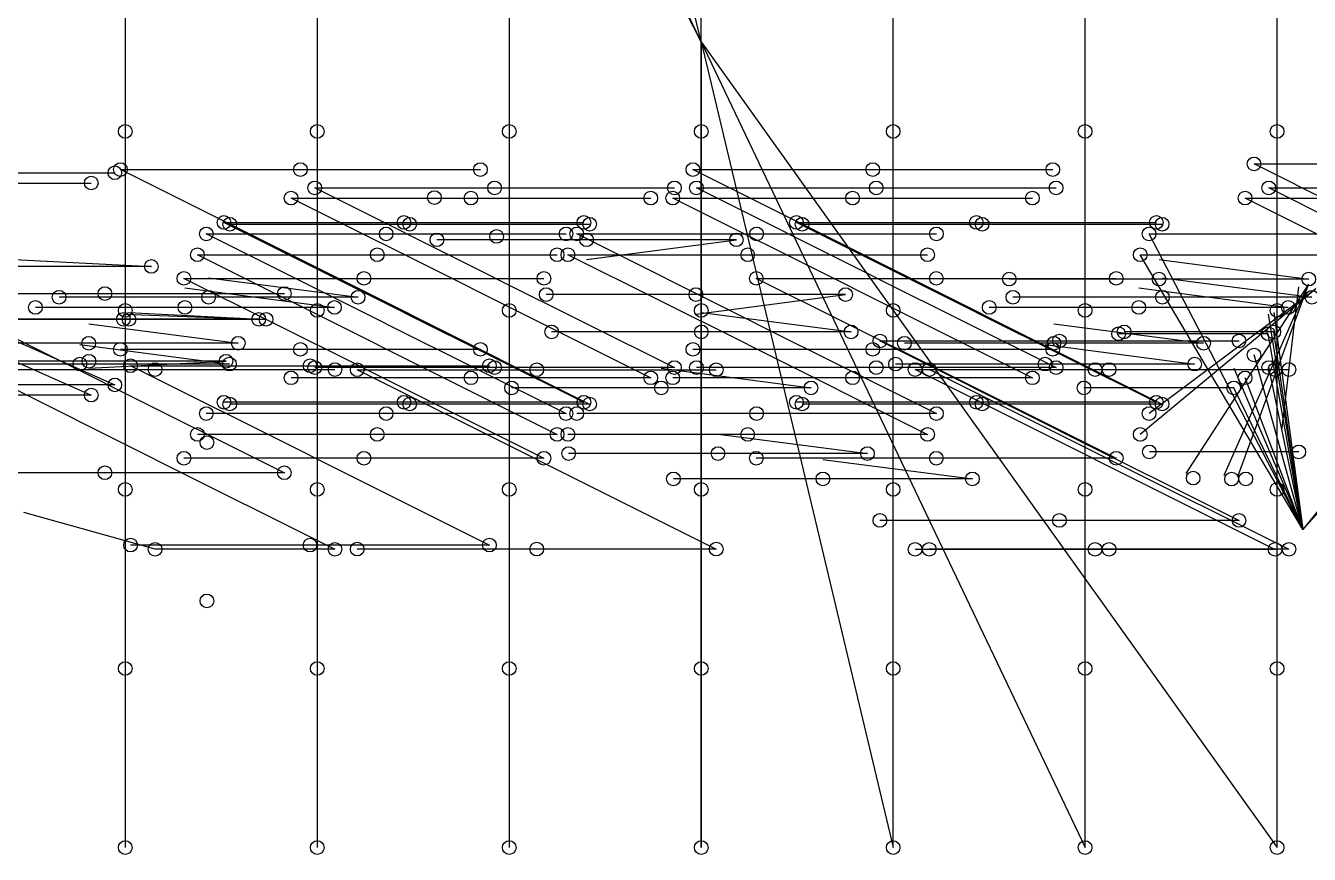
# Model space of a CAD drawing. Extents: x 8.5 to 88.6, y 8.1 to 51.7.
# Drawn here: x 21.43 to 43.99, y 8.12 to 22.69 of the extents above; entities that cross this region are included whole.
import ezdxf

# ---------------------------------------------------------------- set-up
doc = ezdxf.new("R2010")
doc.units = 0
doc.layers.add('HALOFIRE_HEADS', color=1, linetype='CONTINUOUS')
doc.layers.add('HALOFIRE_PIPES', color=5, linetype='CONTINUOUS')

msp = doc.modelspace()

# ---------------------------------------------------------------- linework, layer by layer
at = {"layer": 'HALOFIRE_HEADS'}
for centre in [(23.1789, 20.8333, 2.4384), (26.5524, 20.8333, 2.4384), (29.9258, 20.8333, 2.4384), (33.2993, 20.8333, 2.4384), (36.6727, 20.8333, 2.4384), (40.0462, 20.8333, 2.4384), (43.4196, 20.8333, 2.4384), (43.0138, 20.2616, 2.6519), (22.9954, 20.1058, 2.6519), (23.0941, 20.1631, 2.4225), (26.2567, 20.1631, 2.4225), (29.4194, 20.1631, 2.4225), (33.1525, 20.1631, 2.6519), (36.3151, 20.1631, 2.6519), (39.4778, 20.1631, 2.6519), (22.5797, 19.926, 2.6519), (26.509, 19.8395, 2.5884), (29.6693, 19.8395, 2.5884), (32.8295, 19.8395, 2.5884), (33.2146, 19.8395, 2.4384), (36.3749, 19.8395, 2.4384), (39.5351, 19.8395, 2.4384), (43.273, 19.8395, 2.4384), (26.0933, 19.6597, 2.5884), (28.6123, 19.6707, 2.4225), (29.2536, 19.6597, 2.5884), (32.4138, 19.6597, 2.5884), (32.7989, 19.6597, 2.6519), (35.9592, 19.6597, 2.6519), (39.1194, 19.6597, 2.6519), (42.8574, 19.6597, 2.6519), (24.9134, 19.2327, 2.4384), (25.0141, 19.2013, 2.5884), (28.0761, 19.2327, 2.4384), (28.1767, 19.2013, 2.5884), (31.2388, 19.2327, 2.4384), (31.3394, 19.2013, 2.5884), (34.9719, 19.2327, 2.4225), (35.0725, 19.2013, 2.4384), (38.1345, 19.2327, 2.4225), (38.2352, 19.2013, 2.4384), (41.2972, 19.2327, 2.4225), (41.3979, 19.2013, 2.4384), (24.6032, 19.0305, 2.6519), (27.7635, 19.0305, 2.6519), (28.6551, 18.9266, 2.5884), (29.7037, 18.9854, 2.6519), (30.9237, 19.0305, 2.6519), (31.112, 19.0305, 2.4384), (31.2859, 18.9266, 2.5884), (33.9167, 18.9266, 2.5884), (34.2723, 19.0305, 2.4384), (37.4325, 19.0305, 2.4384), (41.1704, 19.0305, 2.4384), (24.4471, 18.6639, 2.4384), (27.6074, 18.6639, 2.4384), (30.7676, 18.6639, 2.4384), (30.9559, 18.6639, 2.5146), (34.1162, 18.6639, 2.5146), (37.2764, 18.6639, 2.5146), (41.0144, 18.6639, 2.5146), (23.6371, 18.4581, 2.6519), (24.2094, 18.2491, 2.6519), (27.3721, 18.2491, 2.6519), (30.5347, 18.2491, 2.6519), (34.2678, 18.2491, 2.4384), (37.4305, 18.2491, 2.4384), (38.7135, 18.2369, 2.6519), (40.5932, 18.2491, 2.4384), (41.3443, 18.2369, 2.6519), (43.9751, 18.2369, 2.6519), (22.8216, 17.9818, 2.4384), (25.9744, 17.9818, 2.4384), (30.5752, 17.9648, 2.5884), (33.206, 17.9648, 2.5884), (35.8368, 17.9648, 2.5884), (21.5997, 17.7377, 2.6519), (22.0154, 17.9175, 2.4225), (24.2276, 17.7377, 2.6519), (24.6433, 17.9175, 2.4225), (26.8555, 17.7377, 2.6519), (27.2711, 17.9175, 2.4225), (38.3605, 17.7377, 2.6519), (38.7762, 17.9175, 2.4384), (40.9884, 17.7377, 2.6519), (41.4041, 17.9175, 2.4384), (43.6163, 17.7377, 2.6519), (44.032, 17.9175, 2.4384), (23.1475, 17.5287, 2.4225), (23.1789, 17.6848, 2.4384), (23.2438, 17.5277, 2.4384), (25.5248, 17.5287, 2.4225), (25.6535, 17.5277, 2.4384), (26.5524, 17.6848, 2.4384), (29.9258, 17.6848, 2.4384), (33.2993, 17.6848, 2.4384), (36.6727, 17.6848, 2.4384), (40.0462, 17.6848, 2.4384), (43.4196, 17.6848, 2.4384), (30.6714, 17.3066, 2.5146), (33.3022, 17.3066, 2.5146), (35.933, 17.3066, 2.5146), (40.6336, 17.2752, 2.4384), (40.7298, 17.3066, 2.5146), (43.2644, 17.2752, 2.4384), (43.3606, 17.3066, 2.5146), (22.5374, 17.1085, 2.6519), (25.1653, 17.1085, 2.6519), (36.4395, 17.1476, 2.7845), (36.8704, 17.1085, 2.4384), (39.4983, 17.1085, 2.4384), (39.5948, 17.1476, 2.7845), (42.1262, 17.1085, 2.4384), (42.7501, 17.1476, 2.7845), (23.0941, 17.0004, 2.4225), (26.2567, 17.0004, 2.4225), (29.4194, 17.0004, 2.4225), (33.1525, 17.0004, 2.6519), (36.3151, 17.0004, 2.6519), (39.4778, 17.0004, 2.6519), (43.0138, 16.9019, 2.6519), (22.3813, 16.7419, 2.4384), (22.5397, 16.7914, 2.6519), (23.2726, 16.711, 2.4384), (23.7036, 16.6444, 2.6519), (24.9494, 16.7914, 2.6519), (25.0092, 16.7419, 2.4384), (26.4255, 16.711, 2.4384), (26.509, 16.6792, 2.5884), (26.8638, 16.6444, 2.6519), (27.2539, 16.6419, 2.6519), (29.5784, 16.711, 2.4384), (29.6693, 16.6792, 2.5884), (30.4092, 16.6419, 2.6519), (32.8295, 16.6792, 2.5884), (33.2146, 16.6792, 2.4384), (33.5645, 16.6419, 2.6519), (36.3749, 16.6792, 2.4384), (36.7143, 16.7419, 2.4225), (37.0582, 16.6456, 2.6519), (37.3074, 16.6444, 2.6519), (39.3422, 16.7419, 2.4225), (39.5351, 16.6792, 2.4384), (40.2209, 16.6456, 2.6519), (40.4676, 16.6444, 2.6519), (41.9701, 16.7419, 2.4225), (43.273, 16.6792, 2.4384), (43.3836, 16.6456, 2.6519), (43.6279, 16.6444, 2.6519), (22.9954, 16.3749, 2.6519), (26.0933, 16.4994, 2.5884), (29.2536, 16.4994, 2.5884), (32.4138, 16.4994, 2.5884), (32.7989, 16.4994, 2.6519), (35.9592, 16.4994, 2.6519), (39.1194, 16.4994, 2.6519), (42.8574, 16.4994, 2.6519), (22.5797, 16.1951, 2.6519), (29.9673, 16.3229, 2.5884), (32.5981, 16.3229, 2.5884), (35.229, 16.3229, 2.5884), (40.0257, 16.3229, 2.4384), (42.6565, 16.3229, 2.4384), (24.9134, 16.07, 2.4384), (25.0141, 16.0387, 2.5884), (28.0761, 16.07, 2.4384), (28.1767, 16.0387, 2.5884), (31.2388, 16.07, 2.4384), (31.3394, 16.0387, 2.5884), (34.9719, 16.07, 2.4225), (35.0725, 16.0387, 2.4384), (38.1345, 16.07, 2.4225), (38.2352, 16.0387, 2.4384), (41.2972, 16.07, 2.4225), (41.3979, 16.0387, 2.4384), (24.6032, 15.8702, 2.6519), (27.7635, 15.8702, 2.6519), (30.9237, 15.8702, 2.6519), (31.112, 15.8702, 2.4384), (34.2723, 15.8702, 2.4384), (37.4325, 15.8702, 2.4384), (41.1704, 15.8702, 2.4384), (24.4471, 15.5036, 2.4384), (27.6074, 15.5036, 2.4384), (30.7676, 15.5036, 2.4384), (30.9559, 15.5036, 2.5146), (34.1162, 15.5036, 2.5146), (37.2764, 15.5036, 2.5146), (41.0144, 15.5036, 2.5146), (24.6124, 15.3611, 2.6519), (24.2094, 15.0864, 2.6519), (27.3721, 15.0864, 2.6519), (30.5347, 15.0864, 2.6519), (30.97, 15.1685, 2.7845), (33.5949, 15.1685, 2.7845), (34.2678, 15.0864, 2.4384), (36.2198, 15.1685, 2.7845), (37.4305, 15.0864, 2.4384), (40.5932, 15.0864, 2.4384), (41.1747, 15.1969, 2.7845), (43.7996, 15.1969, 2.7845), (22.8216, 14.829, 2.4384), (25.9744, 14.829, 2.4384), (32.8105, 14.7224, 2.5884), (35.4384, 14.7224, 2.5884), (38.0663, 14.7224, 2.5884), (41.9443, 14.7366, 2.7845), (42.6192, 14.7194, 2.6519), (42.8689, 14.7224, 2.6519), (23.1789, 14.5362, 2.4384), (26.5524, 14.5362, 2.4384), (29.9258, 14.5362, 2.4384), (33.2993, 14.5362, 2.4384), (36.6727, 14.5362, 2.4384), (40.0462, 14.5362, 2.4384), (43.4196, 14.5362, 2.4384), (36.4395, 13.9922, 2.7845), (39.5948, 13.9922, 2.7845), (42.7501, 13.9922, 2.7845), (23.2726, 13.5581, 2.4384), (23.7036, 13.4842, 2.6519), (26.4255, 13.5581, 2.4384), (26.8638, 13.4842, 2.6519), (27.2539, 13.4866, 2.6519), (29.5784, 13.5581, 2.4384), (30.4092, 13.4866, 2.6519), (33.5645, 13.4866, 2.6519), (37.0582, 13.4829, 2.6519), (37.3074, 13.4842, 2.6519), (40.2209, 13.4829, 2.6519), (40.4676, 13.4842, 2.6519), (43.3836, 13.4829, 2.6519), (43.6279, 13.4842, 2.6519), (24.6124, 12.5766, 2.6519), (23.1789, 11.3877, 2.4384), (26.5524, 11.3877, 2.4384), (29.9258, 11.3877, 2.4384), (33.2993, 11.3877, 2.4384), (36.6727, 11.3877, 2.4384), (40.0462, 11.3877, 2.4384), (43.4196, 11.3877, 2.4384), (23.1789, 8.2391, 2.4384), (26.5524, 8.2391, 2.4384), (29.9258, 8.2391, 2.4384), (33.2993, 8.2391, 2.4384), (36.6727, 8.2391, 2.4384), (40.0462, 8.2391, 2.4384), (43.4196, 8.2391, 2.4384)]:
    msp.add_circle(centre, 0.12, dxfattribs=at)
at = {"layer": 'HALOFIRE_PIPES'}
for p, q in [((33.2993, 22.4076, 2.4384), (26.5524, 36.5761, 2.4384)), ((33.2993, 22.4076, 2.4384), (29.9258, 36.5761, 2.4384)), ((33.2993, 22.4076, 2.4384), (27.0129, 34.7178, 2.4384)), ((23.1789, 23.9819, 2.4384), (23.1789, 20.8333, 2.4384)), ((26.5524, 23.9819, 2.4384), (26.5524, 20.8333, 2.4384)), ((29.9258, 23.9819, 2.4384), (29.9258, 20.8333, 2.4384)), ((33.2993, 20.8333, 2.4384), (33.2993, 23.9819, 2.4384)), ((36.6727, 20.8333, 2.4384), (36.6727, 23.9819, 2.4384)), ((40.0462, 20.8333, 2.4384), (40.0462, 23.9819, 2.4384)), ((43.4196, 20.8333, 2.4384), (43.4196, 23.9819, 2.4384)), ((33.2993, 22.4076, 2.4384), (33.2993, 22.4076, 2.4384)), ((33.2993, 22.4076, 2.4384), (33.2993, 22.4076, 2.4384)), ((33.2993, 22.4076, 2.4384), (33.2993, 22.4076, 2.4384)), ((33.2993, 22.4076, 2.4384), (33.2993, 22.4076, 2.4384)), ((33.2993, 22.4076, 2.4384), (33.2993, 22.4076, 2.4384)), ((33.2993, 22.4076, 2.4384), (33.2993, 22.4076, 2.4384)), ((33.2993, 22.4076, 2.4384), (33.2993, 22.4076, 2.4384)), ((33.2993, 22.4076, 2.4384), (33.2993, 8.2391, 2.4384)), ((33.2993, 22.4076, 2.4384), (36.6727, 8.2391, 2.4384)), ((33.2993, 22.4076, 2.4384), (40.0462, 8.2391, 2.4384)), ((33.2993, 22.4076, 2.4384), (43.4196, 8.2391, 2.4384)), ((23.1789, 20.8333, 2.4384), (23.1789, 17.6848, 2.4384)), ((26.5524, 20.8333, 2.4384), (26.5524, 17.6848, 2.4384)), ((29.9258, 20.8333, 2.4384), (29.9258, 17.6848, 2.4384)), ((33.2993, 17.6848, 2.4384), (33.2993, 20.8333, 2.4384)), ((36.6727, 17.6848, 2.4384), (36.6727, 20.8333, 2.4384)), ((40.0462, 17.6848, 2.4384), (40.0462, 20.8333, 2.4384)), ((43.4196, 17.6848, 2.4384), (43.4196, 20.8333, 2.4384)), ((20.1972, 20.1058, 2.6519), (22.9954, 20.1058, 2.6519)), ((26.2567, 18.5817, 2.4225), (23.0941, 20.1631, 2.4225)), ((23.0941, 20.1631, 2.4225), (26.2567, 20.1631, 2.4225)), ((26.2567, 20.1631, 2.4225), (29.4194, 20.1631, 2.4225)), ((36.3151, 18.5817, 2.6519), (33.1525, 20.1631, 2.6519)), ((33.1525, 20.1631, 2.6519), (36.3151, 20.1631, 2.6519)), ((36.3151, 20.1631, 2.6519), (39.4778, 20.1631, 2.6519)), ((46.3736, 18.5817, 2.6519), (43.0138, 20.2616, 2.6519)), ((43.0138, 20.2616, 2.6519), (46.3736, 20.2616, 2.6519)), ((19.7815, 19.926, 2.6519), (22.5797, 19.926, 2.6519)), ((29.2536, 18.0795, 2.5884), (26.0933, 19.6597, 2.5884)), ((26.0933, 19.6597, 2.5884), (29.2536, 19.6597, 2.5884)), ((29.6693, 18.2594, 2.5884), (26.509, 19.8395, 2.5884)), ((26.509, 19.8395, 2.5884), (29.6693, 19.8395, 2.5884)), ((28.6123, 19.6707, 2.4225), (28.6123, 19.6707, 2.4225)), ((28.6123, 19.6707, 2.4225), (28.6123, 19.6707, 2.4225)), ((29.2536, 19.6597, 2.5884), (32.4138, 19.6597, 2.5884)), ((29.6693, 19.8395, 2.5884), (32.8295, 19.8395, 2.5884)), ((35.9592, 18.0795, 2.6519), (32.7989, 19.6597, 2.6519)), ((32.7989, 19.6597, 2.6519), (35.9592, 19.6597, 2.6519)), ((36.3749, 18.2594, 2.4384), (33.2146, 19.8395, 2.4384)), ((33.2146, 19.8395, 2.4384), (36.3749, 19.8395, 2.4384)), ((35.9592, 19.6597, 2.6519), (39.1194, 19.6597, 2.6519)), ((36.3749, 19.8395, 2.4384), (39.5351, 19.8395, 2.4384)), ((46.0176, 18.0795, 2.6519), (42.8574, 19.6597, 2.6519)), ((42.8574, 19.6597, 2.6519), (46.0176, 19.6597, 2.6519)), ((46.4333, 18.2594, 2.4384), (43.273, 19.8395, 2.4384)), ((43.273, 19.8395, 2.4384), (46.4333, 19.8395, 2.4384)), ((28.0761, 17.6514, 2.4384), (24.9134, 19.2327, 2.4384)), ((24.9134, 19.2327, 2.4384), (28.0761, 19.2327, 2.4384)), ((28.1767, 17.62, 2.5884), (25.0141, 19.2013, 2.5884)), ((25.0141, 19.2013, 2.5884), (28.1767, 19.2013, 2.5884)), ((28.0761, 19.2327, 2.4384), (31.2388, 19.2327, 2.4384)), ((28.1767, 19.2013, 2.5884), (31.3394, 19.2013, 2.5884)), ((38.1345, 17.6514, 2.4225), (34.9719, 19.2327, 2.4225)), ((34.9719, 19.2327, 2.4225), (38.1345, 19.2327, 2.4225)), ((38.2352, 17.62, 2.4384), (35.0725, 19.2013, 2.4384)), ((35.0725, 19.2013, 2.4384), (38.2352, 19.2013, 2.4384)), ((38.1345, 19.2327, 2.4225), (41.2972, 19.2327, 2.4225)), ((38.2352, 19.2013, 2.4384), (41.3979, 19.2013, 2.4384)), ((27.7635, 17.4504, 2.6519), (24.6032, 19.0305, 2.6519)), ((24.6032, 19.0305, 2.6519), (27.7635, 19.0305, 2.6519)), ((27.7635, 19.0305, 2.6519), (30.9237, 19.0305, 2.6519)), ((29.7037, 18.9854, 2.6519), (29.7037, 18.9854, 2.6519)), ((29.7037, 18.9854, 2.6519), (29.7037, 18.9854, 2.6519)), ((34.2723, 17.4504, 2.4384), (31.112, 19.0305, 2.4384)), ((31.112, 19.0305, 2.4384), (34.2723, 19.0305, 2.4384)), ((34.2723, 19.0305, 2.4384), (37.4325, 19.0305, 2.4384)), ((43.8718, 13.8349, 2.4384), (41.1704, 19.0305, 2.4384)), ((41.1704, 19.0305, 2.4384), (44.3307, 19.0305, 2.4384)), ((31.2859, 18.9266, 2.5884), (28.6551, 18.9266, 2.5884)), ((31.2859, 18.5817, 2.5884), (33.9167, 18.9266, 2.5884)), ((33.9167, 18.9266, 2.5884), (31.2859, 18.9266, 2.5884)), ((21.2275, 18.5817, 2.6519), (23.6371, 18.4581, 2.6519)), ((27.6074, 17.0837, 2.4384), (24.4471, 18.6639, 2.4384)), ((24.4471, 18.6639, 2.4384), (27.6074, 18.6639, 2.4384)), ((26.2567, 18.5817, 2.4225), (26.2567, 18.5817, 2.4225)), ((26.2567, 18.5817, 2.4225), (26.2567, 18.5817, 2.4225)), ((26.2567, 18.5817, 2.4225), (29.4194, 17.0004, 2.4225)), ((27.6074, 18.6639, 2.4384), (30.7676, 18.6639, 2.4384)), ((34.1162, 17.0837, 2.5146), (30.9559, 18.6639, 2.5146)), ((30.9559, 18.6639, 2.5146), (34.1162, 18.6639, 2.5146)), ((31.2859, 18.5817, 2.5884), (31.2859, 18.5817, 2.5884)), ((34.1162, 18.6639, 2.5146), (37.2764, 18.6639, 2.5146)), ((36.3151, 18.5817, 2.6519), (36.3151, 18.5817, 2.6519)), ((36.3151, 18.5817, 2.6519), (36.3151, 18.5817, 2.6519)), ((36.3151, 18.5817, 2.6519), (39.4778, 17.0004, 2.6519)), ((43.8718, 13.8349, 2.5146), (41.0144, 18.6639, 2.5146)), ((41.0144, 18.6639, 2.5146), (44.1746, 18.6639, 2.5146)), ((41.3443, 18.5817, 2.6519), (41.3443, 18.5817, 2.6519)), ((41.3443, 18.5817, 2.6519), (43.9751, 18.2369, 2.6519)), ((23.6371, 18.4581, 2.6519), (21.2275, 18.4581, 2.6519)), ((18.3824, 18.0605, 2.6519), (22.5797, 16.1951, 2.6519)), ((18.7981, 18.2404, 2.6519), (22.9954, 16.3749, 2.6519)), ((27.3721, 16.6678, 2.6519), (24.2094, 18.2491, 2.6519)), ((24.2094, 18.2491, 2.6519), (27.3721, 18.2491, 2.6519)), ((24.2276, 18.0795, 2.6519), (24.2276, 18.0795, 2.6519)), ((24.2276, 18.0795, 2.6519), (26.8555, 17.7377, 2.6519)), ((24.6433, 18.2594, 2.4225), (24.6433, 18.2594, 2.4225)), ((24.6433, 18.2594, 2.4225), (27.2711, 17.9175, 2.4225)), ((27.3721, 18.2491, 2.6519), (30.5347, 18.2491, 2.6519)), ((29.2536, 18.0795, 2.5884), (29.2536, 18.0795, 2.5884)), ((29.2536, 18.0795, 2.5884), (29.2536, 18.0795, 2.5884)), ((29.2536, 18.0795, 2.5884), (32.4138, 16.4994, 2.5884)), ((29.6693, 18.2594, 2.5884), (29.6693, 18.2594, 2.5884)), ((29.6693, 18.2594, 2.5884), (29.6693, 18.2594, 2.5884)), ((29.6693, 18.2594, 2.5884), (32.8295, 16.6792, 2.5884)), ((37.4305, 16.6678, 2.4384), (34.2678, 18.2491, 2.4384)), ((34.2678, 18.2491, 2.4384), (37.4305, 18.2491, 2.4384)), ((35.9592, 18.0795, 2.6519), (35.9592, 18.0795, 2.6519)), ((35.9592, 18.0795, 2.6519), (35.9592, 18.0795, 2.6519)), ((35.9592, 18.0795, 2.6519), (39.1194, 16.4994, 2.6519)), ((36.3749, 18.2594, 2.4384), (36.3749, 18.2594, 2.4384)), ((36.3749, 18.2594, 2.4384), (36.3749, 18.2594, 2.4384)), ((36.3749, 18.2594, 2.4384), (39.5351, 16.6792, 2.4384)), ((37.4305, 18.2491, 2.4384), (40.5932, 18.2491, 2.4384)), ((41.3443, 18.2369, 2.6519), (38.7135, 18.2369, 2.6519)), ((40.9884, 18.0795, 2.6519), (40.9884, 18.0795, 2.6519)), ((40.9884, 18.0795, 2.6519), (43.6163, 17.7377, 2.6519)), ((44.099, 18.0633, 2.5146), (41.0144, 15.5036, 2.5146)), ((44.099, 18.0633, 2.4384), (41.1704, 15.8702, 2.4384)), ((43.9751, 18.2369, 2.6519), (41.3443, 18.2369, 2.6519)), ((41.4041, 18.2594, 2.4384), (41.4041, 18.2594, 2.4384)), ((41.4041, 18.2594, 2.4384), (44.032, 17.9175, 2.4384)), ((43.9731, 18.1448, 2.7845), (41.8184, 14.8181, 2.7845)), ((43.9619, 18.124, 2.6519), (42.4821, 14.7802, 2.6519)), ((43.9583, 18.1151, 2.6519), (42.7281, 14.7742, 2.6519)), ((43.5017, 15.5711, 2.7845), (43.8011, 18.0986, 2.7845)), ((22.8216, 16.4054, 2.4384), (19.6687, 17.9818, 2.4384)), ((19.6687, 17.9818, 2.4384), (22.8216, 17.9818, 2.4384)), ((24.6433, 17.9175, 2.4225), (22.0154, 17.9175, 2.4225)), ((22.8216, 17.9818, 2.4384), (25.9744, 17.9818, 2.4384)), ((27.2711, 17.9175, 2.4225), (24.6433, 17.9175, 2.4225)), ((33.206, 17.9648, 2.5884), (30.5752, 17.9648, 2.5884)), ((33.206, 17.62, 2.5884), (35.8368, 17.9648, 2.5884)), ((35.8368, 17.9648, 2.5884), (33.206, 17.9648, 2.5884)), ((41.4041, 17.9175, 2.4384), (38.7762, 17.9175, 2.4384)), ((44.032, 17.9175, 2.4384), (41.4041, 17.9175, 2.4384)), ((24.2276, 17.7377, 2.6519), (21.5997, 17.7377, 2.6519)), ((23.1475, 17.62, 2.4225), (23.1475, 17.62, 2.4225)), ((23.1475, 17.62, 2.4225), (25.5248, 17.5287, 2.4225)), ((23.1789, 17.6848, 2.4384), (23.1789, 14.5362, 2.4384)), ((23.2438, 17.6514, 2.4384), (23.2438, 17.6514, 2.4384)), ((23.2438, 17.6514, 2.4384), (25.6535, 17.5277, 2.4384)), ((26.8555, 17.7377, 2.6519), (24.2276, 17.7377, 2.6519)), ((26.5524, 17.6848, 2.4384), (26.5524, 14.5362, 2.4384)), ((28.0761, 17.6514, 2.4384), (28.0761, 17.6514, 2.4384)), ((28.0761, 17.6514, 2.4384), (28.0761, 17.6514, 2.4384)), ((28.0761, 17.6514, 2.4384), (31.2388, 16.07, 2.4384)), ((28.1767, 17.62, 2.5884), (28.1767, 17.62, 2.5884)), ((28.1767, 17.62, 2.5884), (28.1767, 17.62, 2.5884)), ((28.1767, 17.62, 2.5884), (31.3394, 16.0387, 2.5884)), ((29.9258, 17.6848, 2.4384), (29.9258, 14.5362, 2.4384)), ((33.206, 17.62, 2.5884), (33.206, 17.62, 2.5884)), ((33.2993, 14.5362, 2.4384), (33.2993, 17.6848, 2.4384)), ((33.3022, 17.6514, 2.5146), (33.3022, 17.6514, 2.5146)), ((33.3022, 17.6514, 2.5146), (35.933, 17.3066, 2.5146)), ((36.6727, 14.5362, 2.4384), (36.6727, 17.6848, 2.4384)), ((38.1345, 17.6514, 2.4225), (38.1345, 17.6514, 2.4225)), ((38.1345, 17.6514, 2.4225), (38.1345, 17.6514, 2.4225)), ((38.1345, 17.6514, 2.4225), (41.2972, 16.07, 2.4225)), ((38.2352, 17.62, 2.4384), (38.2352, 17.62, 2.4384)), ((38.2352, 17.62, 2.4384), (38.2352, 17.62, 2.4384)), ((38.2352, 17.62, 2.4384), (41.3979, 16.0387, 2.4384)), ((40.9884, 17.7377, 2.6519), (38.3605, 17.7377, 2.6519)), ((40.0462, 14.5362, 2.4384), (40.0462, 17.6848, 2.4384)), ((43.6163, 17.7377, 2.6519), (40.9884, 17.7377, 2.6519)), ((43.2644, 17.62, 2.4384), (43.2644, 17.62, 2.4384)), ((43.2644, 17.62, 2.4384), (43.8718, 13.8349, 2.4384)), ((43.3606, 17.6514, 2.5146), (43.3606, 17.6514, 2.5146)), ((43.3606, 17.6514, 2.5146), (43.8718, 13.8349, 2.5146)), ((43.4196, 14.5362, 2.4384), (43.4196, 17.6848, 2.4384)), ((23.1475, 17.5287, 2.4225), (20.7702, 17.5287, 2.4225)), ((23.2438, 17.5277, 2.4384), (20.8342, 17.5277, 2.4384)), ((22.5374, 17.4504, 2.6519), (22.5374, 17.4504, 2.6519)), ((22.5374, 17.4504, 2.6519), (25.1653, 17.1085, 2.6519)), ((25.5248, 17.5287, 2.4225), (23.1475, 17.5287, 2.4225)), ((25.6535, 17.5277, 2.4384), (23.2438, 17.5277, 2.4384)), ((27.7635, 17.4504, 2.6519), (27.7635, 17.4504, 2.6519)), ((27.7635, 17.4504, 2.6519), (27.7635, 17.4504, 2.6519)), ((27.7635, 17.4504, 2.6519), (30.9237, 15.8702, 2.6519)), ((34.2723, 17.4504, 2.4384), (34.2723, 17.4504, 2.4384)), ((34.2723, 17.4504, 2.4384), (34.2723, 17.4504, 2.4384)), ((34.2723, 17.4504, 2.4384), (37.4325, 15.8702, 2.4384)), ((39.4983, 17.4504, 2.4384), (39.4983, 17.4504, 2.4384)), ((39.4983, 17.4504, 2.4384), (42.1262, 17.1085, 2.4384)), ((33.3022, 17.3066, 2.5146), (30.6714, 17.3066, 2.5146)), ((35.933, 17.3066, 2.5146), (33.3022, 17.3066, 2.5146)), ((39.5948, 15.5699, 2.7845), (36.4395, 17.1476, 2.7845)), ((36.4395, 17.1476, 2.7845), (39.5948, 17.1476, 2.7845)), ((39.5948, 17.1476, 2.7845), (42.7501, 17.1476, 2.7845)), ((43.2644, 17.2752, 2.4384), (40.6336, 17.2752, 2.4384)), ((43.3606, 17.3066, 2.5146), (40.7298, 17.3066, 2.5146)), ((43.8718, 13.8349, 2.4384), (43.2644, 17.2752, 2.4384)), ((43.8718, 13.8349, 2.5146), (43.3606, 17.3066, 2.5146)), ((22.5374, 17.1085, 2.6519), (19.9095, 17.1085, 2.6519)), ((22.3813, 17.0837, 2.4384), (22.3813, 17.0837, 2.4384)), ((22.3813, 17.0837, 2.4384), (25.0092, 16.7419, 2.4384)), ((25.1653, 17.1085, 2.6519), (22.5374, 17.1085, 2.6519)), ((26.2567, 17.0004, 2.4225), (23.0941, 17.0004, 2.4225)), ((29.4194, 17.0004, 2.4225), (26.2567, 17.0004, 2.4225)), ((27.6074, 17.0837, 2.4384), (27.6074, 17.0837, 2.4384)), ((27.6074, 17.0837, 2.4384), (27.6074, 17.0837, 2.4384)), ((27.6074, 17.0837, 2.4384), (30.7676, 15.5036, 2.4384)), ((36.3151, 17.0004, 2.6519), (33.1525, 17.0004, 2.6519)), ((34.1162, 17.0837, 2.5146), (34.1162, 17.0837, 2.5146)), ((34.1162, 17.0837, 2.5146), (34.1162, 17.0837, 2.5146)), ((34.1162, 17.0837, 2.5146), (37.2764, 15.5036, 2.5146)), ((39.4778, 17.0004, 2.6519), (36.3151, 17.0004, 2.6519)), ((39.4983, 17.1085, 2.4384), (36.8704, 17.1085, 2.4384)), ((39.3422, 17.0837, 2.4225), (39.3422, 17.0837, 2.4225)), ((39.3422, 17.0837, 2.4225), (41.9701, 16.7419, 2.4225)), ((42.1262, 17.1085, 2.4384), (39.4983, 17.1085, 2.4384)), ((22.3813, 16.7419, 2.4384), (19.7534, 16.7419, 2.4384)), ((22.5397, 16.7914, 2.6519), (20.1301, 16.7914, 2.6519)), ((25.0092, 16.7419, 2.4384), (22.3813, 16.7419, 2.4384)), ((22.5397, 16.6678, 2.6519), (24.9494, 16.7914, 2.6519)), ((24.9494, 16.7914, 2.6519), (22.5397, 16.7914, 2.6519)), ((26.4255, 15.1346, 2.4384), (23.2726, 16.711, 2.4384)), ((23.2726, 16.711, 2.4384), (26.4255, 16.711, 2.4384)), ((26.4255, 16.711, 2.4384), (29.5784, 16.711, 2.4384)), ((39.3422, 16.7419, 2.4225), (36.7143, 16.7419, 2.4225)), ((41.9701, 16.7419, 2.4225), (39.3422, 16.7419, 2.4225)), ((43.8718, 13.8349, 2.6519), (43.0138, 16.9019, 2.6519)), ((46.3736, 16.9019, 2.6519), (43.8718, 13.8349, 2.6519)), ((23.7036, 15.0643, 2.6519), (20.5434, 16.6444, 2.6519)), ((20.5434, 16.6444, 2.6519), (23.7036, 16.6444, 2.6519)), ((22.5397, 16.6678, 2.6519), (22.5397, 16.6678, 2.6519)), ((23.7036, 16.6444, 2.6519), (26.8638, 16.6444, 2.6519)), ((29.2536, 16.4994, 2.5884), (26.0933, 16.4994, 2.5884)), ((29.6693, 16.6792, 2.5884), (26.509, 16.6792, 2.5884)), ((30.4092, 15.0643, 2.6519), (27.2539, 16.6419, 2.6519)), ((27.2539, 16.6419, 2.6519), (30.4092, 16.6419, 2.6519)), ((27.3721, 16.6678, 2.6519), (27.3721, 16.6678, 2.6519)), ((27.3721, 16.6678, 2.6519), (27.3721, 16.6678, 2.6519)), ((27.3721, 16.6678, 2.6519), (30.5347, 15.0864, 2.6519)), ((32.4138, 16.4994, 2.5884), (29.2536, 16.4994, 2.5884)), ((32.8295, 16.6792, 2.5884), (29.6693, 16.6792, 2.5884)), ((30.4092, 16.6419, 2.6519), (33.5645, 16.6419, 2.6519)), ((32.5981, 16.6678, 2.5884), (32.5981, 16.6678, 2.5884)), ((32.5981, 16.6678, 2.5884), (35.229, 16.3229, 2.5884)), ((35.9592, 16.4994, 2.6519), (32.7989, 16.4994, 2.6519)), ((36.3749, 16.6792, 2.4384), (33.2146, 16.6792, 2.4384)), ((39.1194, 16.4994, 2.6519), (35.9592, 16.4994, 2.6519)), ((39.5351, 16.6792, 2.4384), (36.3749, 16.6792, 2.4384)), ((40.2209, 15.0643, 2.6519), (37.0582, 16.6456, 2.6519)), ((37.0582, 16.6456, 2.6519), (40.2209, 16.6456, 2.6519)), ((40.4676, 15.0643, 2.6519), (37.3074, 16.6444, 2.6519)), ((37.3074, 16.6444, 2.6519), (40.4676, 16.6444, 2.6519)), ((37.4305, 16.6678, 2.4384), (37.4305, 16.6678, 2.4384)), ((37.4305, 16.6678, 2.4384), (37.4305, 16.6678, 2.4384)), ((37.4305, 16.6678, 2.4384), (40.5932, 15.0864, 2.4384)), ((40.2209, 16.6456, 2.6519), (43.3836, 16.6456, 2.6519)), ((40.4676, 16.6444, 2.6519), (43.6279, 16.6444, 2.6519)), ((42.6565, 16.6678, 2.4384), (42.6565, 16.6678, 2.4384)), ((42.6565, 16.6678, 2.4384), (43.8718, 13.8349, 2.4384)), ((43.8718, 13.8349, 2.6519), (42.8574, 16.4994, 2.6519)), ((43.8718, 13.8349, 2.4384), (43.273, 16.6792, 2.4384)), ((46.4333, 16.6792, 2.4384), (43.8718, 13.8349, 2.4384)), ((46.0176, 16.4994, 2.6519), (43.8718, 13.8349, 2.6519)), ((22.9954, 16.3749, 2.6519), (20.1972, 16.3749, 2.6519)), ((22.8216, 16.4054, 2.4384), (22.8216, 16.4054, 2.4384)), ((22.8216, 16.4054, 2.4384), (22.8216, 16.4054, 2.4384)), ((22.8216, 16.4054, 2.4384), (25.9744, 14.829, 2.4384)), ((32.5981, 16.3229, 2.5884), (29.9673, 16.3229, 2.5884)), ((35.229, 16.3229, 2.5884), (32.5981, 16.3229, 2.5884)), ((42.6565, 16.3229, 2.4384), (40.0257, 16.3229, 2.4384)), ((43.8718, 13.8349, 2.4384), (42.6565, 16.3229, 2.4384)), ((22.5797, 16.1951, 2.6519), (19.7815, 16.1951, 2.6519)), ((28.0761, 16.07, 2.4384), (24.9134, 16.07, 2.4384)), ((28.1767, 16.0387, 2.5884), (25.0141, 16.0387, 2.5884)), ((31.2388, 16.07, 2.4384), (28.0761, 16.07, 2.4384)), ((31.3394, 16.0387, 2.5884), (28.1767, 16.0387, 2.5884)), ((38.1345, 16.07, 2.4225), (34.9719, 16.07, 2.4225)), ((38.2352, 16.0387, 2.4384), (35.0725, 16.0387, 2.4384)), ((41.2972, 16.07, 2.4225), (38.1345, 16.07, 2.4225)), ((41.3979, 16.0387, 2.4384), (38.2352, 16.0387, 2.4384)), ((27.7635, 15.8702, 2.6519), (24.6032, 15.8702, 2.6519)), ((30.9237, 15.8702, 2.6519), (27.7635, 15.8702, 2.6519)), ((34.2723, 15.8702, 2.4384), (31.112, 15.8702, 2.4384)), ((37.4325, 15.8702, 2.4384), (34.2723, 15.8702, 2.4384)), ((39.5948, 15.5699, 2.7845), (39.5948, 15.5699, 2.7845)), ((39.5948, 15.5699, 2.7845), (39.5948, 15.5699, 2.7845)), ((39.5948, 15.5699, 2.7845), (42.7501, 13.9922, 2.7845)), ((27.6074, 15.5036, 2.4384), (24.4471, 15.5036, 2.4384)), ((24.6124, 15.3611, 2.6519), (24.6124, 15.3611, 2.6519)), ((24.6124, 15.3611, 2.6519), (24.6124, 15.3611, 2.6519)), ((30.7676, 15.5036, 2.4384), (27.6074, 15.5036, 2.4384)), ((34.1162, 15.5036, 2.5146), (30.9559, 15.5036, 2.5146)), ((33.5949, 15.5074, 2.7845), (33.5949, 15.5074, 2.7845)), ((33.5949, 15.5074, 2.7845), (36.2198, 15.1685, 2.7845)), ((37.2764, 15.5036, 2.5146), (34.1162, 15.5036, 2.5146)), ((43.7996, 15.5358, 2.7845), (43.7996, 15.5358, 2.7845)), ((26.4255, 15.1346, 2.4384), (26.4255, 15.1346, 2.4384)), ((26.4255, 15.1346, 2.4384), (26.4255, 15.1346, 2.4384)), ((26.4255, 15.1346, 2.4384), (29.5784, 13.5581, 2.4384)), ((33.5949, 15.1685, 2.7845), (30.97, 15.1685, 2.7845)), ((36.2198, 15.1685, 2.7845), (33.5949, 15.1685, 2.7845)), ((43.7996, 15.1969, 2.7845), (41.1747, 15.1969, 2.7845)), ((23.7036, 15.0643, 2.6519), (23.7036, 15.0643, 2.6519)), ((23.7036, 15.0643, 2.6519), (23.7036, 15.0643, 2.6519)), ((23.7036, 15.0643, 2.6519), (26.8638, 13.4842, 2.6519)), ((27.3721, 15.0864, 2.6519), (24.2094, 15.0864, 2.6519)), ((30.5347, 15.0864, 2.6519), (27.3721, 15.0864, 2.6519)), ((30.4092, 15.0643, 2.6519), (30.4092, 15.0643, 2.6519)), ((30.4092, 15.0643, 2.6519), (30.4092, 15.0643, 2.6519)), ((30.4092, 15.0643, 2.6519), (33.5645, 13.4866, 2.6519)), ((37.4305, 15.0864, 2.4384), (34.2678, 15.0864, 2.4384)), ((35.4384, 15.0643, 2.5884), (35.4384, 15.0643, 2.5884)), ((35.4384, 15.0643, 2.5884), (38.0663, 14.7224, 2.5884)), ((40.5932, 15.0864, 2.4384), (37.4305, 15.0864, 2.4384)), ((40.2209, 15.0643, 2.6519), (40.2209, 15.0643, 2.6519)), ((40.2209, 15.0643, 2.6519), (40.2209, 15.0643, 2.6519)), ((40.2209, 15.0643, 2.6519), (43.3836, 13.4829, 2.6519)), ((40.4676, 15.0643, 2.6519), (40.4676, 15.0643, 2.6519)), ((40.4676, 15.0643, 2.6519), (40.4676, 15.0643, 2.6519)), ((40.4676, 15.0643, 2.6519), (43.6279, 13.4842, 2.6519)), ((22.8216, 14.829, 2.4384), (19.6687, 14.829, 2.4384)), ((25.9744, 14.829, 2.4384), (22.8216, 14.829, 2.4384)), ((35.4384, 14.7224, 2.5884), (32.8105, 14.7224, 2.5884)), ((38.0663, 14.7224, 2.5884), (35.4384, 14.7224, 2.5884)), ((23.1789, 14.5362, 2.4384), (23.1789, 11.3877, 2.4384)), ((26.5524, 14.5362, 2.4384), (26.5524, 11.3877, 2.4384)), ((29.9258, 14.5362, 2.4384), (29.9258, 11.3877, 2.4384)), ((33.2993, 11.3877, 2.4384), (33.2993, 14.5362, 2.4384)), ((36.6727, 11.3877, 2.4384), (36.6727, 14.5362, 2.4384)), ((40.0462, 11.3877, 2.4384), (40.0462, 14.5362, 2.4384)), ((43.4196, 11.3877, 2.4384), (43.4196, 14.5362, 2.4384)), ((23.7036, 13.4842, 2.6519), (21.3951, 14.1314, 2.6519)), ((39.5948, 13.9922, 2.7845), (36.4395, 13.9922, 2.7845)), ((42.7501, 13.9922, 2.7845), (39.5948, 13.9922, 2.7845)), ((26.4255, 13.5581, 2.4384), (23.2726, 13.5581, 2.4384)), ((29.5784, 13.5581, 2.4384), (26.4255, 13.5581, 2.4384)), ((26.8638, 13.4842, 2.6519), (23.7036, 13.4842, 2.6519)), ((30.4092, 13.4866, 2.6519), (27.2539, 13.4866, 2.6519)), ((33.5645, 13.4866, 2.6519), (30.4092, 13.4866, 2.6519)), ((40.2209, 13.4829, 2.6519), (37.0582, 13.4829, 2.6519)), ((40.4676, 13.4842, 2.6519), (37.3074, 13.4842, 2.6519)), ((43.3836, 13.4829, 2.6519), (40.2209, 13.4829, 2.6519)), ((43.6279, 13.4842, 2.6519), (40.4676, 13.4842, 2.6519)), ((24.6124, 12.5766, 2.6519), (24.6124, 12.5766, 2.6519)), ((24.6124, 12.5766, 2.6519), (24.6124, 12.5766, 2.6519)), ((23.1789, 11.3877, 2.4384), (23.1789, 8.2391, 2.4384)), ((26.5524, 11.3877, 2.4384), (26.5524, 8.2391, 2.4384)), ((29.9258, 11.3877, 2.4384), (29.9258, 8.2391, 2.4384)), ((33.2993, 8.2391, 2.4384), (33.2993, 11.3877, 2.4384)), ((36.6727, 8.2391, 2.4384), (36.6727, 11.3877, 2.4384)), ((40.0462, 8.2391, 2.4384), (40.0462, 11.3877, 2.4384)), ((43.4196, 8.2391, 2.4384), (43.4196, 11.3877, 2.4384))]:
    msp.add_line(p, q, dxfattribs=at)

doc.saveas('drawing.dxf')
